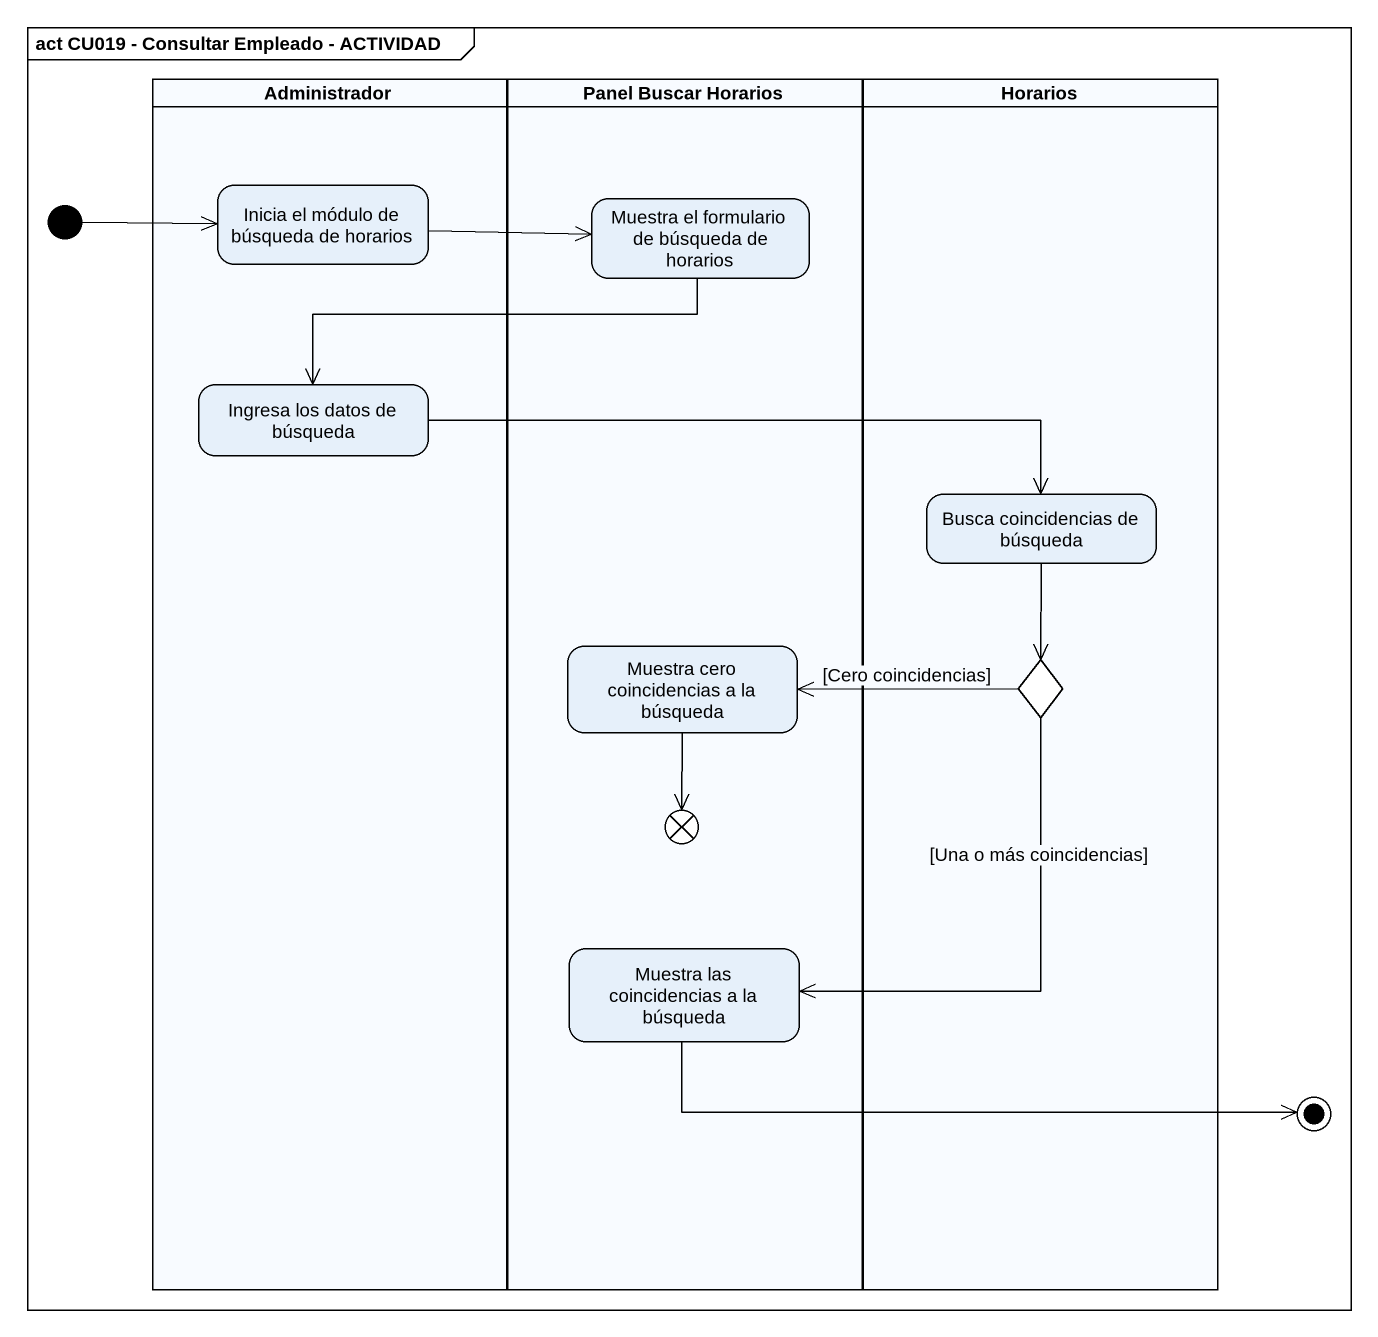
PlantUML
@startuml
mainframe act CU019 - Consultar Empleado - ACTIVIDAD
hide empty description
state Administrador <<partition>> {
  state "Inicia el módulo de búsqueda de horarios" as Inicia_el_módulo_de
  state "Ingresa los datos de búsqueda" as Ingresa_los_datos_de
}
state "Panel Buscar Horarios" as Panel_Buscar_Horarios <<partition>> {
  state "Muestra el formulario de búsqueda de horarios" as Muestra_el_formulario_de
  state "Muestra cero coincidencias a la búsqueda" as Muestra_cero_coincidencias
  state flowfinal1 <<end>>
  state "Muestra las coincidencias a la búsqueda" as Muestra_las_coincidencias_a
}
state Horarios <<partition>> {
  state "Busca coincidencias de búsqueda" as Busca_coincidencias_de
  state choice1 <<choice>>
}
state initial1 <<start>>
state final1 <<end>>
initial1 -right-> Inicia_el_módulo_de
Inicia_el_módulo_de -right-> Muestra_el_formulario_de
Muestra_el_formulario_de -left-> Ingresa_los_datos_de
Ingresa_los_datos_de -right-> Busca_coincidencias_de
Busca_coincidencias_de --> choice1
Muestra_cero_coincidencias --> flowfinal1
choice1 -left-> Muestra_cero_coincidencias : [Cero coincidencias]
choice1 --> Muestra_las_coincidencias_a : [Una o más coincidencias]
Muestra_las_coincidencias_a -right-> final1
@enduml
